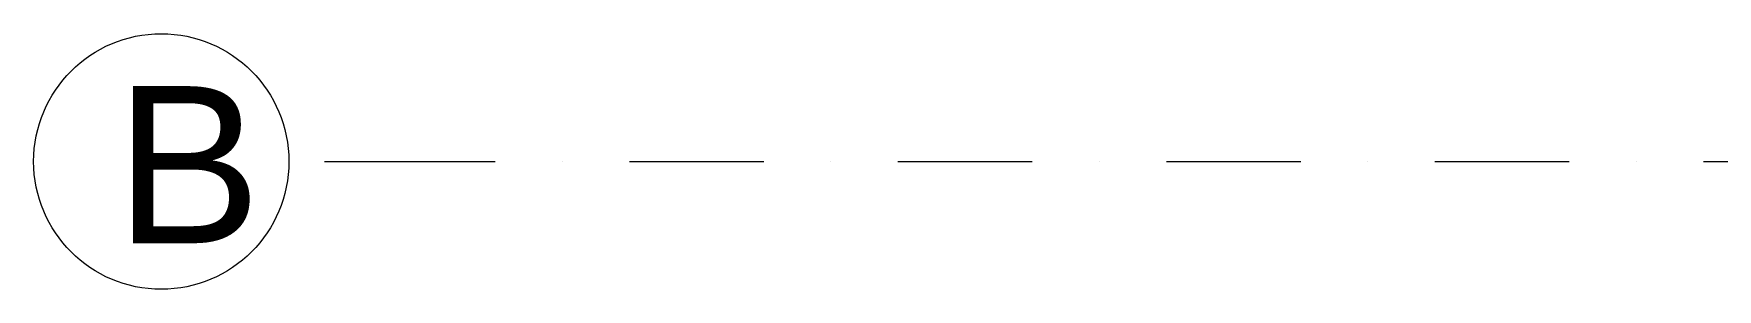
# Model space of a CAD drawing. Header units: millimetres. Extents: x 440 to 72591, y -28954 to 25941.
# Drawn here: x 440 to 4422, y 12904 to 13507 of the extents above; entities that cross this region are included whole.
import ezdxf

# ---------------------------------------------------------------- set-up
doc = ezdxf.new("R2010")
doc.units = ezdxf.units.MM
doc.layers.add('podkład', color=7, linetype='Continuous')
doc.styles.get("Standard").update_dxf_attribs({"font": 'arial.ttf'})

msp = doc.modelspace()

# ---------------------------------------------------------------- linework, layer by layer
at = {"layer": 'podkład', "color": 6, "lineweight": 5, "transparency": 33554572}
for points in [[(1128.1, 13205.8), (1531.4, 13205.8)], [(1690.1, 13205.8), (1690.1, 13205.8)], [(1848.9, 13205.8), (2166.4, 13205.8)], [(2325.1, 13205.8), (2325.1, 13205.8)], [(2483.9, 13205.8), (2801.4, 13205.8)], [(2960.2, 13205.8), (2960.2, 13205.8)], [(3118.9, 13205.8), (3436.4, 13205.8)], [(3595.2, 13205.8), (3595.2, 13205.8)], [(3753.9, 13205.8), (4071.5, 13205.8)], [(4230.2, 13205.8), (4230.2, 13205.8)], [(4389, 13205.8), (4706.5, 13205.8)]]:
    msp.add_lwpolyline(points, dxfattribs=at)
at = {"layer": 'podkład', "color": 7, "lineweight": 5, "transparency": 33554572}
msp.add_circle((741.7, 13205.7), 301.8, dxfattribs=at)

# ---------------------------------------------------------------- texts
at = {"layer": 'podkład', "lineweight": 5, "transparency": 33554572, "insert": (632.4, 13383.7), "char_height": 371.1, "attachment_point": 1}
msp.add_mtext_dynamic_manual_height_columns('B', width=331.49, gutter_width=11.6, heights=[0], dxfattribs=at)

doc.saveas('drawing.dxf')
